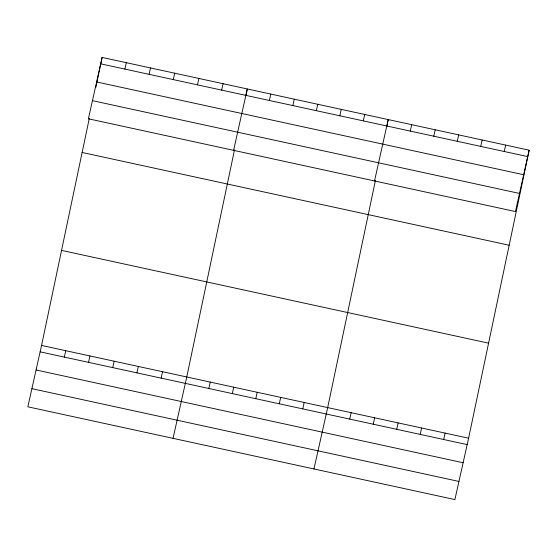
<?xml version="1.0" encoding="UTF-8"?>
<svg xmlns="http://www.w3.org/2000/svg" width="557" height="557" viewBox="0 0 557 557"><rect width="100%" height="100%" fill="white"/><g stroke="black" fill="none" stroke-linecap="round" stroke-linejoin="round"><path stroke-width="0.84" d="M529.15 150.195L515.434 211.563L88.396 118.794L102.112 57.427L529.15 150.195L468.604 438.206L454.888 499.573L27.85 406.805L41.566 345.437L89.322 118.286M95.804 87.442L98.784 73.266M98.958 72.431L102.112 57.427M234.511 149.826L186.762 376.978L173.039 438.345M245.902 95.637L247.308 88.967L233.592 150.334M375.432 180.44L327.683 407.592L313.96 468.959M386.83 126.251L388.229 119.581L374.513 180.948M124.879 69.089L126.314 62.683M64.334 357.1L65.768 350.694M149.081 74.346L150.515 67.94M88.535 362.356L89.962 355.951M173.283 79.602L174.71 73.197M112.73 367.613L114.164 361.208M197.477 84.859L198.912 78.453M136.931 372.87L138.359 366.464M221.679 90.116L223.106 83.71M161.126 378.126L162.56 371.721M269.365 100.476L270.793 94.07M208.812 388.487L210.247 382.081M292.85 105.579L294.284 99.174M232.304 393.59L233.731 387.185M316.334 110.683L317.769 104.277M255.788 398.694L257.223 392.288M339.826 115.779L341.253 109.374M279.273 403.79L280.707 397.385M363.31 120.883L364.744 114.477M302.764 408.894L304.192 402.488M410.286 131.09L411.714 124.684M349.733 419.101L351.168 412.695M433.771 136.193L435.205 129.788M373.225 424.204L374.652 417.799M457.255 141.297L458.69 134.891M396.709 429.308L398.144 422.902M480.747 146.394L482.174 139.988M420.194 434.404L421.628 427.999M504.231 151.497L505.665 145.092M443.685 439.508L445.113 433.102M100.685 63.832L527.716 156.601M96.633 81.97L523.664 174.738M92.455 100.657L519.486 193.425M82.137 152.472L509.168 245.24M61.549 250.392L488.58 343.161M41.566 345.437L468.604 438.206M40.139 351.843L467.17 444.611M36.08 369.98L463.118 462.749M31.902 388.668L458.94 481.436"/></g></svg>
